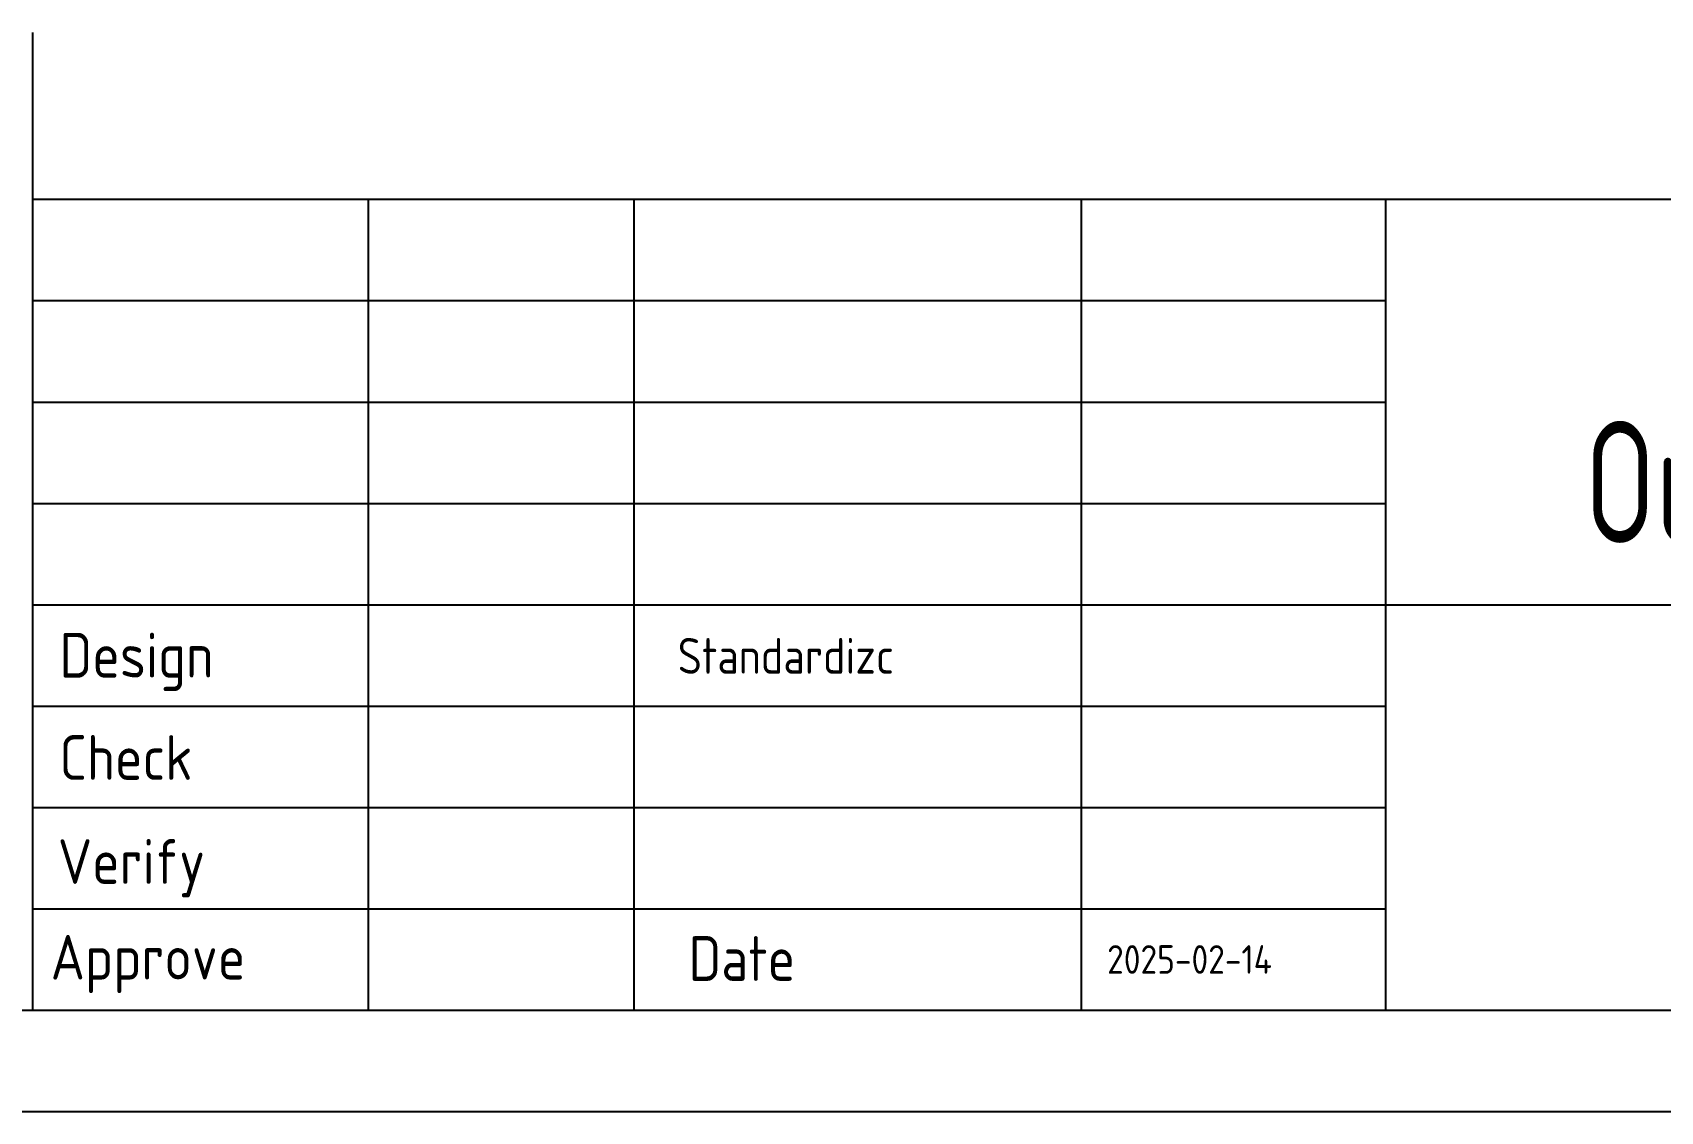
# Model space of a CAD drawing. Header units: millimetres. Extents: x 35720 to 50764, y -47170 to -36532.
# Drawn here: x 43896 to 46772, y -47170 to -45264 of the extents above; entities that cross this region are included whole.
import ezdxf
from ezdxf.enums import TextEntityAlignment as Align

# ---------------------------------------------------------------- set-up
doc = ezdxf.new("R2010")
doc.units = ezdxf.units.MM
doc.header["$LTSCALE"] = 13
doc.layers.add('标注、文本', color=3, linetype='Continuous', lineweight=25)
doc.layers.add('粗实线', color=4, linetype='Continuous')
doc.styles.add('pdm', font='gbenor.shx', dxfattribs={"width": 0.8, "bigfont": 'gbhzfs.shx'})
doc.styles.get("Standard").update_dxf_attribs({"font": 'gbenor.shx', "bigfont": 'gbcbig.shx'})

msp = doc.modelspace()

# ---------------------------------------------------------------- linework, layer by layer
at = {"layer": '标注、文本'}
msp.add_line((35719.769, -47170.411), (50763.8, -47170.411), dxfattribs=at)
at = {"layer": '粗实线'}
for p, q in [((43896.156, -45263.888), (43896.156, -46991.315)), ((43896.156, -45558.55), (50584.704, -45558.55)), ((44489.325, -45558.55), (44489.325, -46991.315)), ((44958.735, -45558.55), (44958.735, -46991.315)), ((45749.123, -45558.55), (45749.123, -46991.315)), ((46286.41, -45558.55), (46286.41, -46991.315)), ((43896.156, -45737.646), (46286.41, -45737.646)), ((43896.156, -45916.742), (46286.41, -45916.742)), ((43896.156, -46095.837), (46286.41, -46095.837)), ((43896.156, -46274.933), (46286.41, -46274.933)), ((46286.41, -46274.933), (48435.557, -46274.933)), ((43896.156, -46454.028), (46286.41, -46454.028)), ((43896.156, -46633.124), (46286.41, -46633.124)), ((43896.156, -46812.22), (46286.41, -46812.22)), ((36615.247, -46991.315), (50584.704, -46991.315))]:
    msp.add_line(p, q, dxfattribs=at)

# ---------------------------------------------------------------- texts
at = {"layer": '标注、文本', "style": 'pdm', "width": 0.8}
msp.add_text('Outline Drawing', height=214.91473, dxfattribs=at).set_placement((47350.59, -46058.199), align=Align.MIDDLE_CENTER)
at = {"layer": '标注、文本'}
for s, height, p in [('Design', 79.0239, (43943.606, -46403.779)), ('Standardizc', 63.21908, (45036.125, -46396.982)), ('Check', 79.0239, (43943.606, -46584.463)), ('Verify', 79.0239, (43940.793, -46768.275)), ('Approve', 79.0239, (43928.126, -46937.285)), ('Date', 79.0239, (45055.032, -46939.614)), ('2025-02-14', 50.5753, (45794.718, -46927.115))]:
    msp.add_text(s, height=height, dxfattribs=at).set_placement(p)

doc.saveas('drawing.dxf')
